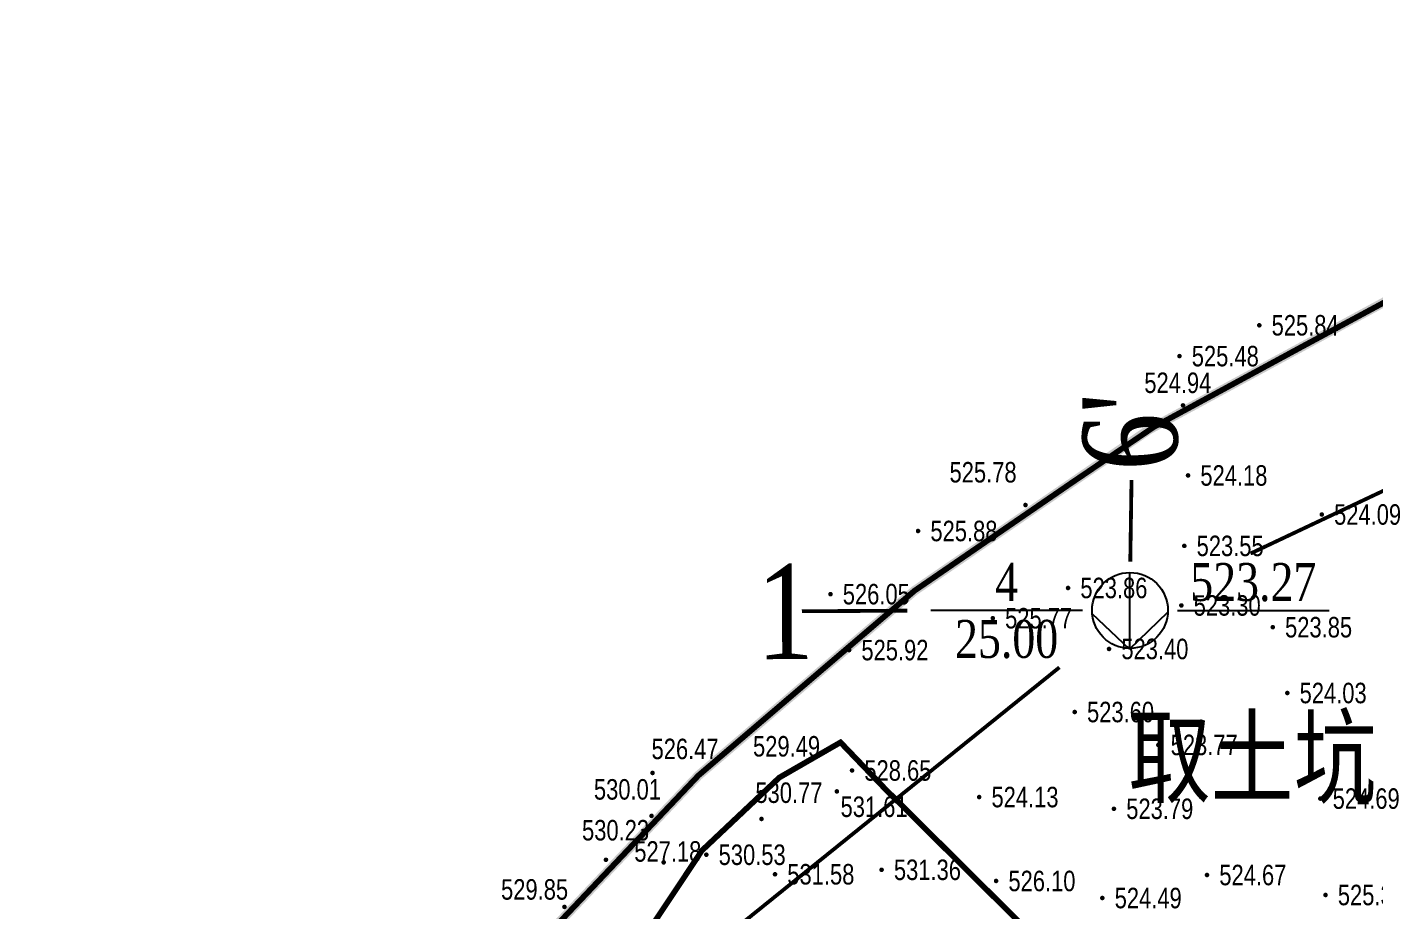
# Model space of a CAD drawing. Header units: millimetres. Extents: x 7408 to 22184, y -2085 to 5798.
# Drawn here: x 7543.3 to 7614.3, y -1853 to -1806.5 of the extents above; entities that cross this region are included whole.
import ezdxf
from ezdxf.enums import TextEntityAlignment as Align

# ---------------------------------------------------------------- set-up
doc = ezdxf.new("R2010")
doc.units = ezdxf.units.MM
doc.linetypes.add('DASHDOT', pattern=[1, 0.5, -0.25, 0, -0.25])
doc.linetypes.add('PMX', pattern=[13, 10, -1, 0, -1, 0, -1])
for name, color, linetype in [('GCD', 252, 'Continuous'), ('KTD', 7, 'Continuous'), ('挖方区', 5, 'Continuous'), ('用地范围', 1, 'Continuous'), ('道路-中心线', 12, 'DASHDOT')]:
    doc.layers.add(name, color=color, linetype=linetype)
doc.styles.add('DZNUM', font='TIMES.TTF')
doc.styles.add('HZ', font='jzfz_ena.shx', dxfattribs={"width": 0.7, "bigfont": 'jzfz_cna.shx'})
doc.styles.get("Standard").update_dxf_attribs({"font": 'SimSun.ttf', "width": 0.8})
doc.linetypes.add('陡坎线1', pattern='A,0.15,["|",Standard,S=0.2,R=0,X=0,Y=0],0.15', length=0.3)

# ---------------------------------------------------------------- blocks, each defined once
blk = doc.blocks.new('tl_bgk')
for p, q in [((-0.02, 2), (-0.02, -2.046)), ((-0.02, -2.046), (-1.992, -0.174)), ((-0.02, -2.046), (1.998, -0.093))]:
    blk.add_line(p, q)
blk.add_circle((0, 0), 2)
blk = doc.blocks.new('GC200')
at = {"linetype": 'Continuous', "const_width": 0.2, "flags": 128}
blk.add_lwpolyline([(-0.1, 0, 1), (0.1, 0, 1)], format="xyb", close=True, dxfattribs=at)
blk = doc.blocks.new('122121')
at = {"layer": 'GCD', "color": 252, "linetype": 'Continuous', "lineweight": 5}
ref = blk.add_blockref('GC200', (7608.222, -1822.223, 262.92), dxfattribs=dict(at, xscale=0.6, yscale=0.6, zscale=0.6))
ref.add_attrib('height', '525.84', dxfattribs={"linetype": 'Continuous', "height": 1.08, "style": 'HZ', "width": 0.8}).set_placement((7608.871, -1822.223, 262.92), align=Align.MIDDLE_LEFT)
ref = blk.add_blockref('GC200', (7604.015, -1823.848, 262.74), dxfattribs=dict(at, xscale=0.6, yscale=0.6, zscale=0.6))
ref.add_attrib('height', '525.48', dxfattribs={"linetype": 'Continuous', "height": 1.08, "style": 'HZ', "width": 0.8}).set_placement((7604.663, -1823.848, 262.74), align=Align.MIDDLE_LEFT)
ref = blk.add_blockref('GC200', (7604.202, -1826.448, 262.471), dxfattribs=dict(at, xscale=0.6, yscale=0.6, zscale=0.6))
ref.add_attrib('height', '524.94', dxfattribs={"linetype": 'Continuous', "height": 1.08, "style": 'HZ', "width": 0.8}).set_placement((7602.161, -1825.254, 262.471), align=Align.MIDDLE_LEFT)
ref = blk.add_blockref('GC200', (7595.899, -1831.697, 262.888), dxfattribs=dict(at, xscale=0.6, yscale=0.6, zscale=0.6))
ref.add_attrib('height', '525.78', dxfattribs={"linetype": 'Continuous', "height": 1.08, "style": 'HZ', "width": 0.8}).set_placement((7591.896, -1829.97, 262.888), align=Align.MIDDLE_LEFT)
ref = blk.add_blockref('GC200', (7604.467, -1830.138, 262.09), dxfattribs=dict(at, xscale=0.6, yscale=0.6, zscale=0.6))
ref.add_attrib('height', '524.18', dxfattribs={"linetype": 'Continuous', "height": 1.08, "style": 'HZ', "width": 0.8}).set_placement((7605.115, -1830.138, 262.09), align=Align.MIDDLE_LEFT)
ref = blk.add_blockref('GC200', (7611.515, -1832.197, 262.046), dxfattribs=dict(at, xscale=0.6, yscale=0.6, zscale=0.6))
ref.add_attrib('height', '524.09', dxfattribs={"linetype": 'Continuous', "height": 1.08, "style": 'HZ', "width": 0.8}).set_placement((7612.163, -1832.197, 262.046), align=Align.MIDDLE_LEFT)
ref = blk.add_blockref('GC200', (7590.24, -1833.067, 262.942), dxfattribs=dict(at, xscale=0.6, yscale=0.6, zscale=0.6))
ref.add_attrib('height', '525.88', dxfattribs={"linetype": 'Continuous', "height": 1.08, "style": 'HZ', "width": 0.8}).set_placement((7590.888, -1833.067, 262.942), align=Align.MIDDLE_LEFT)
ref = blk.add_blockref('GC200', (7604.27, -1833.851, 261.772), dxfattribs=dict(at, xscale=0.6, yscale=0.6, zscale=0.6))
ref.add_attrib('height', '523.55', dxfattribs={"linetype": 'Continuous', "height": 1.08, "style": 'HZ', "width": 0.8}).set_placement((7604.918, -1833.851, 261.772), align=Align.MIDDLE_LEFT)
ref = blk.add_blockref('GC200', (7585.622, -1836.395, 263.023), dxfattribs=dict(at, xscale=0.6, yscale=0.6, zscale=0.6))
ref.add_attrib('height', '526.05', dxfattribs={"linetype": 'Continuous', "height": 1.08, "style": 'HZ', "width": 0.8}).set_placement((7586.27, -1836.395, 263.023), align=Align.MIDDLE_LEFT)
ref = blk.add_blockref('GC200', (7598.143, -1836.07, 261.932), dxfattribs=dict(at, xscale=0.6, yscale=0.6, zscale=0.6))
ref.add_attrib('height', '523.86', dxfattribs={"linetype": 'Continuous', "height": 1.08, "style": 'HZ', "width": 0.8}).set_placement((7598.791, -1836.07, 261.932), align=Align.MIDDLE_LEFT)
ref = blk.add_blockref('GC200', (7604.114, -1836.991, 261.649), dxfattribs=dict(at, xscale=0.6, yscale=0.6, zscale=0.6))
ref.add_attrib('height', '523.30', dxfattribs={"linetype": 'Continuous', "height": 1.08, "style": 'HZ', "width": 0.8}).set_placement((7604.762, -1836.991, 261.649), align=Align.MIDDLE_LEFT)
ref = blk.add_blockref('GC200', (7594.176, -1837.665, 262.885), dxfattribs=dict(at, xscale=0.6, yscale=0.6, zscale=0.6))
ref.add_attrib('height', '525.77', dxfattribs={"linetype": 'Continuous', "height": 1.08, "style": 'HZ', "width": 0.8}).set_placement((7594.824, -1837.665, 262.885), align=Align.MIDDLE_LEFT)
ref = blk.add_blockref('GC200', (7608.931, -1838.138, 261.926), dxfattribs=dict(at, xscale=0.6, yscale=0.6, zscale=0.6))
ref.add_attrib('height', '523.85', dxfattribs={"linetype": 'Continuous', "height": 1.08, "style": 'HZ', "width": 0.8}).set_placement((7609.58, -1838.138, 261.926), align=Align.MIDDLE_LEFT)
ref = blk.add_blockref('GC200', (7586.603, -1839.344, 262.959), dxfattribs=dict(at, xscale=0.6, yscale=0.6, zscale=0.6))
ref.add_attrib('height', '525.92', dxfattribs={"linetype": 'Continuous', "height": 1.08, "style": 'HZ', "width": 0.8}).set_placement((7587.251, -1839.344, 262.959), align=Align.MIDDLE_LEFT)
ref = blk.add_blockref('GC200', (7600.303, -1839.285, 261.702), dxfattribs=dict(at, xscale=0.6, yscale=0.6, zscale=0.6))
ref.add_attrib('height', '523.40', dxfattribs={"linetype": 'Continuous', "height": 1.08, "style": 'HZ', "width": 0.8}).set_placement((7600.952, -1839.285, 261.702), align=Align.MIDDLE_LEFT)
ref = blk.add_blockref('GC200', (7609.698, -1841.607, 262.014), dxfattribs=dict(at, xscale=0.6, yscale=0.6, zscale=0.6))
ref.add_attrib('height', '524.03', dxfattribs={"linetype": 'Continuous', "height": 1.08, "style": 'HZ', "width": 0.8}).set_placement((7610.346, -1841.607, 262.014), align=Align.MIDDLE_LEFT)
ref = blk.add_blockref('GC200', (7598.494, -1842.609, 261.798), dxfattribs=dict(at, xscale=0.6, yscale=0.6, zscale=0.6))
ref.add_attrib('height', '523.60', dxfattribs={"linetype": 'Continuous', "height": 1.08, "style": 'HZ', "width": 0.8}).set_placement((7599.142, -1842.609, 261.798), align=Align.MIDDLE_LEFT)
ref = blk.add_blockref('GC200', (7602.902, -1844.343, 261.887), dxfattribs=dict(at, xscale=0.6, yscale=0.6, zscale=0.6))
ref.add_attrib('height', '523.77', dxfattribs={"linetype": 'Continuous', "height": 1.08, "style": 'HZ', "width": 0.8}).set_placement((7603.55, -1844.343, 261.887), align=Align.MIDDLE_LEFT)
ref = blk.add_blockref('GC200', (7576.243, -1845.822, 263.233), dxfattribs=dict(at, xscale=0.6, yscale=0.6, zscale=0.6))
ref.add_attrib('height', '526.47', dxfattribs={"linetype": 'Continuous', "height": 1.08, "style": 'HZ', "width": 0.8}).set_placement((7576.191, -1844.554, 263.233), align=Align.MIDDLE_LEFT)
ref = blk.add_blockref('GC200', (7582.923, -1846.065, 264.747), dxfattribs=dict(at, xscale=0.6, yscale=0.6, zscale=0.6))
ref.add_attrib('height', '529.49', dxfattribs={"linetype": 'Continuous', "height": 1.08, "style": 'HZ', "width": 0.8}).set_placement((7581.54, -1844.415, 264.747), align=Align.MIDDLE_LEFT)
ref = blk.add_blockref('GC200', (7586.757, -1845.69, 264.325), dxfattribs=dict(at, xscale=0.6, yscale=0.6, zscale=0.6))
ref.add_attrib('height', '528.65', dxfattribs={"linetype": 'Continuous', "height": 1.08, "style": 'HZ', "width": 0.8}).set_placement((7587.406, -1845.69, 264.325), align=Align.MIDDLE_LEFT)
ref = blk.add_blockref('GC200', (7576.191, -1848.083, 265.007), dxfattribs=dict(at, xscale=0.6, yscale=0.6, zscale=0.6))
ref.add_attrib('height', '530.01', dxfattribs={"linetype": 'Continuous', "height": 1.08, "style": 'HZ', "width": 0.8}).set_placement((7573.154, -1846.686, 265.007), align=Align.MIDDLE_LEFT)
ref = blk.add_blockref('GC200', (7581.985, -1848.247, 265.386), dxfattribs=dict(at, xscale=0.6, yscale=0.6, zscale=0.6))
ref.add_attrib('height', '530.77', dxfattribs={"linetype": 'Continuous', "height": 1.08, "style": 'HZ', "width": 0.8}).set_placement((7581.664, -1846.861, 265.386), align=Align.MIDDLE_LEFT)
ref = blk.add_blockref('GC200', (7593.458, -1847.091, 262.067), dxfattribs=dict(at, xscale=0.6, yscale=0.6, zscale=0.6))
ref.add_attrib('height', '524.13', dxfattribs={"linetype": 'Continuous', "height": 1.08, "style": 'HZ', "width": 0.8}).set_placement((7594.106, -1847.091, 262.067), align=Align.MIDDLE_LEFT)
ref = blk.add_blockref('GC200', (7611.44, -1847.172, 262.344), dxfattribs=dict(at, xscale=0.6, yscale=0.6, zscale=0.6))
ref.add_attrib('height', '524.69', dxfattribs={"linetype": 'Continuous', "height": 1.08, "style": 'HZ', "width": 0.8}).set_placement((7612.088, -1847.172, 262.344), align=Align.MIDDLE_LEFT)
ref = blk.add_blockref('GC200', (7585.958, -1846.793, 265.805), dxfattribs=dict(at, xscale=0.6, yscale=0.6, zscale=0.6))
ref.add_attrib('height', '531.61', dxfattribs={"linetype": 'Continuous', "height": 1.08, "style": 'HZ', "width": 0.8}).set_placement((7586.153, -1847.602, 265.805), align=Align.MIDDLE_LEFT)
ref = blk.add_blockref('GC200', (7600.56, -1847.71, 261.894), dxfattribs=dict(at, xscale=0.6, yscale=0.6, zscale=0.6))
ref.add_attrib('height', '523.79', dxfattribs={"linetype": 'Continuous', "height": 1.08, "style": 'HZ', "width": 0.8}).set_placement((7601.209, -1847.71, 261.894), align=Align.MIDDLE_LEFT)
ref = blk.add_blockref('GC200', (7573.789, -1850.398, 265.117), dxfattribs=dict(at, xscale=0.6, yscale=0.6, zscale=0.6))
ref.add_attrib('height', '530.23', dxfattribs={"linetype": 'Continuous', "height": 1.08, "style": 'HZ', "width": 0.8}).set_placement((7572.528, -1848.839, 265.117), align=Align.MIDDLE_LEFT)
ref = blk.add_blockref('GC200', (7576.829, -1850.537, 263.587), dxfattribs=dict(at, xscale=0.6, yscale=0.6, zscale=0.6))
ref.add_attrib('height', '527.18', dxfattribs={"linetype": 'Continuous', "height": 1.08, "style": 'HZ', "width": 0.8}).set_placement((7575.281, -1849.959, 263.587), align=Align.MIDDLE_LEFT)
ref = blk.add_blockref('GC200', (7579.078, -1850.132, 265.267), dxfattribs=dict(at, xscale=0.6, yscale=0.6, zscale=0.6))
ref.add_attrib('height', '530.53', dxfattribs={"linetype": 'Continuous', "height": 1.08, "style": 'HZ', "width": 0.8}).set_placement((7579.726, -1850.132, 265.267), align=Align.MIDDLE_LEFT)
ref = blk.add_blockref('GC200', (7582.699, -1851.161, 265.788), dxfattribs=dict(at, xscale=0.6, yscale=0.6, zscale=0.6))
ref.add_attrib('height', '531.58', dxfattribs={"linetype": 'Continuous', "height": 1.08, "style": 'HZ', "width": 0.8}).set_placement((7583.347, -1851.161, 265.788), align=Align.MIDDLE_LEFT)
ref = blk.add_blockref('GC200', (7588.316, -1850.926, 265.682), dxfattribs=dict(at, xscale=0.6, yscale=0.6, zscale=0.6))
ref.add_attrib('height', '531.36', dxfattribs={"linetype": 'Continuous', "height": 1.08, "style": 'HZ', "width": 0.8}).set_placement((7588.965, -1850.926, 265.682), align=Align.MIDDLE_LEFT)
ref = blk.add_blockref('GC200', (7605.466, -1851.201, 262.336), dxfattribs=dict(at, xscale=0.6, yscale=0.6, zscale=0.6))
ref.add_attrib('height', '524.67', dxfattribs={"linetype": 'Continuous', "height": 1.08, "style": 'HZ', "width": 0.8}).set_placement((7606.114, -1851.201, 262.336), align=Align.MIDDLE_LEFT)
ref = blk.add_blockref('GC200', (7571.6, -1852.883, 264.923), dxfattribs=dict(at, xscale=0.6, yscale=0.6, zscale=0.6))
ref.add_attrib('height', '529.85', dxfattribs={"linetype": 'Continuous', "height": 1.08, "style": 'HZ', "width": 0.8}).set_placement((7568.26, -1851.96, 264.923), align=Align.MIDDLE_LEFT)
ref = blk.add_blockref('GC200', (7594.351, -1851.515, 263.048), dxfattribs=dict(at, xscale=0.6, yscale=0.6, zscale=0.6))
ref.add_attrib('height', '526.10', dxfattribs={"linetype": 'Continuous', "height": 1.08, "style": 'HZ', "width": 0.8}).set_placement((7594.999, -1851.515, 263.048), align=Align.MIDDLE_LEFT)
ref = blk.add_blockref('GC200', (7599.951, -1852.414, 262.244), dxfattribs=dict(at, xscale=0.6, yscale=0.6, zscale=0.6))
ref.add_attrib('height', '524.49', dxfattribs={"linetype": 'Continuous', "height": 1.08, "style": 'HZ', "width": 0.8}).set_placement((7600.599, -1852.414, 262.244), align=Align.MIDDLE_LEFT)
ref = blk.add_blockref('GC200', (7611.712, -1852.254, 262.679), dxfattribs=dict(at, xscale=0.6, yscale=0.6, zscale=0.6))
ref.add_attrib('height', '525.36', dxfattribs={"linetype": 'Continuous', "height": 1.08, "style": 'HZ', "width": 0.8}).set_placement((7612.36, -1852.254, 262.679), align=Align.MIDDLE_LEFT)

msp = doc.modelspace()

# ---------------------------------------------------------------- linework, layer by layer
at = {"layer": 'KTD'}
for p, q in [((7598.906, -1837.255), (7590.906, -1837.255)), ((7603.906, -1837.255), (7611.906, -1837.255))]:
    msp.add_line(p, q, dxfattribs=at)
at = {"layer": 'KTD', "linetype": 'PMX', "ltscale": 0.025, "const_width": 0.2}
for points in [[(7607.758, -1834.255), (7641.553, -1818.295)], [(7601.422, -1834.688), (7601.488, -1830.383)], [(7589.668, -1837.267), (7584.112, -1837.298)], [(7561.401, -1869.515), (7597.686, -1840.255)]]:
    msp.add_lwpolyline(points, dxfattribs=at)
at = {"layer": '挖方区', "color": 150, "linetype": '陡坎线1', "ltscale": 5, "const_width": 0.3, "elevation": -3.216}
for points in [[(7615.726, -1820.52), (7610.497, -1823.338), (7602.664, -1827.585), (7598.369, -1830.501), (7590.059, -1836.21), (7578.663, -1845.953), (7568.353, -1856.839)], [(7575.396, -1855.1), (7578.548, -1850.363), (7578.84, -1849.917), (7582.923, -1846.065), (7586.15, -1844.208), (7588.476, -1846.634), (7595.997, -1854.104)]]:
    msp.add_lwpolyline(points, dxfattribs=at)
at = {"layer": '用地范围', "const_width": 0.5}
msp.add_lwpolyline([(7745.362, -1809.247), (7711.612, -1809.247), (7691.612, -1806.747), (7676.829, -1806.747), (7673.537, -1806.785), (7658.587, -1807.919), (7643.838, -1810.619), (7629.455, -1814.852), (7615.597, -1820.573), (7602.416, -1827.719), (7590.059, -1836.21), (7578.663, -1845.953), (7568.353, -1856.839), (7559.244, -1868.747), (7534.712, -1904.582)], dxfattribs=at)

# ---------------------------------------------------------------- block references
at = {"layer": 'KTD'}
msp.add_blockref('tl_bgk', (7601.406, -1837.255), dxfattribs=at)
at = {"layer": '道路-中心线', "linetype": 'Continuous'}
msp.add_blockref('122121', (0, 0), dxfattribs=at)

# ---------------------------------------------------------------- texts
at = {"layer": 'KTD', "style": 'DZNUM', "width": 0.8}
msp.add_text("6'", height=5, rotation=90.44136, dxfattribs=at).set_placement((7601.417, -1829.883), align=Align.MIDDLE_LEFT)
msp.add_text('1', height=5, rotation=0.13497, dxfattribs=at).set_placement((7584.75, -1837.318), align=Align.MIDDLE_RIGHT)
for s, p in [('4', (7594.906, -1835.755)), ('523.27', (7607.906, -1835.755)), ('25.00', (7594.906, -1838.755))]:
    msp.add_text(s, height=2, dxfattribs=at).set_placement(p, align=Align.MIDDLE_CENTER)
at = {"layer": 'KTD', "color": 6, "style": 'DZNUM', "width": 0.8}
msp.add_text('取土坑', height=4, dxfattribs=at).set_placement((7607.851, -1844.978), align=Align.MIDDLE_CENTER)

doc.saveas('drawing.dxf')
